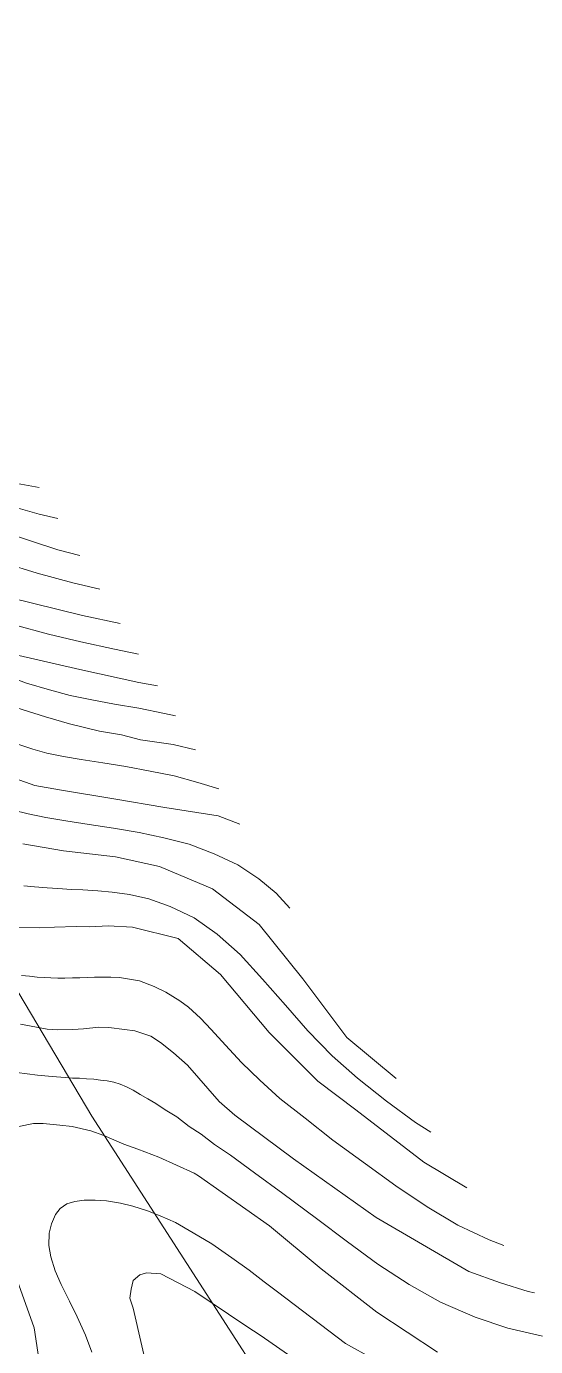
# Model space of a CAD drawing. Header units: metres. Extents: x 548946 to 557077, y 1838800 to 1845419.
# Drawn here: x 555637.3 to 555821.5, y 1843236.6 to 1843714.2 of the extents above; entities that cross this region are included whole.
import ezdxf

# ---------------------------------------------------------------- set-up
doc = ezdxf.new("R2010")
doc.units = ezdxf.units.M
doc.header["$LTSCALE"] = 28
for name, color, linetype, lineweight in [('1', 7, 'Continuous', 13), ('2', 7, 'Continuous', 13), ('44', 7, 'Continuous', 13)]:
    doc.layers.add(name, color=color, linetype=linetype, lineweight=lineweight)

msp = doc.modelspace()

# ---------------------------------------------------------------- linework, layer by layer
at = {"layer": '1'}
for p, q in [((555783.59, 1843314.22), (555778.08, 1843317.71)), ((555810.01, 1843273.22), (555804.71, 1843275.18))]:
    msp.add_line(p, q, dxfattribs=at)
for points in [[(555364.21, 1843669.11), (555368.57, 1843668.67), (555391.73, 1843658.56), (555412.94, 1843647.31), (555429.68, 1843640.39), (555453.6, 1843631.03), (555471.1, 1843625.48), (555490.77, 1843617.7), (555512.64, 1843607.81), (555534.46, 1843596.56), (555558.17, 1843584.62), (555583.07, 1843572.3), (555608.63, 1843558.3), (555632.57, 1843549.07), (555641.95, 1843547.39)], [(555677.88, 1843487.16), (555669.19, 1843488.87), (555656.99, 1843491.52), (555645.26, 1843494.39), (555632.82, 1843497.77), (555621.64, 1843501.43), (555610.34, 1843505.68), (555600.23, 1843509.99), (555590.44, 1843514.61), (555580.61, 1843519.26), (555571.98, 1843523.5), (555562.48, 1843527.72)], [(555656.61, 1843522.81), (555648.71, 1843524.88), (555628.93, 1843531.42)], [(555629.45, 1843520.09), (555641.15, 1843516.47), (555654.12, 1843512.91), (555663.89, 1843510.61)], [(555671.26, 1843498.25), (555657.57, 1843501.15), (555630.74, 1843507.77)], [(555629.3, 1843479.64), (555637.38, 1843476.66), (555645.6, 1843474.19), (555653.16, 1843472.18), (555661, 1843470.65), (555669.17, 1843469.03), (555677.97, 1843467.53), (555687.25, 1843465.64), (555691.21, 1843464.82)], [(555698.51, 1843452.52), (555690.38, 1843454.42), (555678.61, 1843456.17), (555671.63, 1843457.92), (555663.78, 1843459.23), (555652.88, 1843461.85), (555644.16, 1843464.48), (555631.52, 1843468.41)], [(555634.14, 1843454.58), (555639.6, 1843452.71), (555644.69, 1843451.33), (555650.67, 1843450.05), (555657.14, 1843448.97), (555664.98, 1843447.74), (555673.24, 1843446.44), (555682.05, 1843444.74), (555690.76, 1843443.06), (555699.3, 1843440.63), (555706.87, 1843438.44)], [(555627.81, 1843444.04), (555640.29, 1843439.58), (555649.21, 1843438.02), (555668.89, 1843434.77), (555687.36, 1843431.67), (555706.62, 1843428.59), (555714.47, 1843425.63)], [(555636.01, 1843418.52), (555650.68, 1843416.01), (555669.55, 1843413.76), (555685.43, 1843410.31), (555704.65, 1843402.21), (555721.45, 1843389.25), (555737.27, 1843369.62), (555753.13, 1843348.4), (555771.06, 1843333.65)], [(555778.08, 1843317.71), (555767.56, 1843325.39), (555757.06, 1843333.66), (555747.94, 1843341.85), (555739.08, 1843350.81), (555731.04, 1843360.08), (555722.72, 1843369.53), (555714.62, 1843378.47), (555706.28, 1843385.77), (555697.91, 1843391.67), (555689.34, 1843395.81), (555681.54, 1843398.59), (555674.63, 1843400.19), (555668.33, 1843401.06), (555663.18, 1843401.52), (555657.68, 1843401.9), (555653.62, 1843402.03), (555648.67, 1843402.38), (555644.85, 1843402.54), (555640.26, 1843402.97), (555636.32, 1843403.33)], [(555796.59, 1843294.05), (555781, 1843303.28), (555756.42, 1843322.2), (555742.74, 1843332.64), (555725.07, 1843350.27), (555707.48, 1843371.28), (555692.17, 1843384.19), (555675.71, 1843388.4), (555666.92, 1843388.82), (555660.22, 1843388.46), (555655.27, 1843388.6), (555647.51, 1843388.39), (555642.04, 1843388.08), (555634.52, 1843388.18)], [(555804.71, 1843275.18), (555793.36, 1843280.56), (555782.21, 1843287.16), (555770.86, 1843294.82), (555759.9, 1843302.78), (555748.15, 1843311.32), (555738.09, 1843319.2), (555728.97, 1843326.35), (555721.69, 1843332.97), (555715.08, 1843339.42), (555709.34, 1843345.6), (555704.17, 1843351.3), (555700.21, 1843355.39), (555695.97, 1843359.4), (555692.82, 1843361.7), (555687.74, 1843364.86), (555683.52, 1843366.84), (555678.24, 1843368.88), (555674.57, 1843369.58), (555670.91, 1843370.13), (555667.81, 1843370.28), (555664.98, 1843370.31), (555661.95, 1843370.27), (555659.42, 1843370.15), (555656.61, 1843370.06), (555653.97, 1843369.96), (555651.17, 1843369.92), (555648.63, 1843369.94), (555646.13, 1843369.99), (555643.77, 1843370.18), (555641.14, 1843370.3), (555638.44, 1843370.57), (555635.49, 1843370.86)], [(555641.33, 1843334.85), (555633.88, 1843335.76)], [(555824, 1843240.38), (555811.43, 1843243.22), (555799.61, 1843247.24), (555787.08, 1843252.63), (555775.75, 1843259.1), (555764.43, 1843266.41), (555753.4, 1843274.55), (555742.18, 1843282.97), (555730.06, 1843291.95), (555719.84, 1843299.42), (555711.06, 1843305.81), (555705.34, 1843309.67), (555700.47, 1843313.46), (555696.14, 1843316.24), (555691.65, 1843319.72), (555687.52, 1843322.3), (555684.07, 1843324.57), (555681.17, 1843326.28), (555678.45, 1843327.82), (555675.87, 1843329.43), (555673.5, 1843330.58), (555671.15, 1843331.59), (555668.88, 1843332.23), (555666.53, 1843332.78), (555664.11, 1843333.04), (555661.62, 1843333.34), (555659.04, 1843333.43), (555656.46, 1843333.69), (555653.95, 1843333.77), (555651.35, 1843334.01), (555646.59, 1843334.27), (555641.33, 1843334.85)], [(555785.99, 1843234.57), (555764, 1843249.03), (555743.88, 1843264.76), (555725.21, 1843280.35), (555699.57, 1843298.42), (555697.96, 1843299.29), (555685.13, 1843305.14), (555677.55, 1843307.99), (555672.56, 1843309.84), (555665.32, 1843312.93), (555660.55, 1843314.61), (555653.87, 1843316.25), (555649.34, 1843316.73), (555643.37, 1843317.31), (555639.85, 1843317.35), (555634.57, 1843316.21)], [(555622.39, 1843292.71), (555640.16, 1843243.36), (555641.75, 1843232.19)], [(555762.67, 1843232.19), (555752.72, 1843237.77), (555728.07, 1843256.45), (555723.33, 1843260.06), (555717.83, 1843264.22), (555711.59, 1843268.73), (555704.33, 1843273.76), (555697.65, 1843277.76), (555691.16, 1843281.51), (555685.71, 1843283.9), (555681.05, 1843285.72), (555675.79, 1843287.42), (555671.28, 1843288.54), (555666.32, 1843289.32), (555662.22, 1843289.62), (555658.15, 1843289.56), (555654.83, 1843289.08), (555651.96, 1843288.22), (555649.56, 1843286.54), (555647.79, 1843284.34), (555646.32, 1843281.04), (555645.55, 1843277.59), (555645.42, 1843273.22), (555646.07, 1843269.09), (555647.72, 1843263.98), (555649.89, 1843259.11), (555652.86, 1843253.08), (555655.66, 1843247.42), (555658.7, 1843240.69), (555661, 1843234.6)], [(555698.23, 1843256.52), (555685.89, 1843262.91), (555680.72, 1843263.31), (555678.34, 1843262.51), (555675.95, 1843260.51), (555675.15, 1843257.32), (555674.76, 1843254.13), (555675.95, 1843250.54), (555682.16, 1843223.25)], [(555858.27, 1843198.34), (555855.3, 1843198), (555836.86, 1843197.28), (555796.48, 1843199.87), (555779.77, 1843204.66), (555762.27, 1843213.44), (555746.76, 1843223.41), (555722.24, 1843240.44), (555716.65, 1843244.12), (555698.23, 1843256.52)]]:
    msp.add_lwpolyline(points, dxfattribs=at)
at = {"layer": '2'}
for points in [[(555648.65, 1843536.16), (555641.94, 1843537.8), (555630.91, 1843540.91), (555621.02, 1843544.35), (555610.13, 1843548.65), (555599.91, 1843553.51), (555589.16, 1843559.05), (555579.01, 1843564.56), (555568.75, 1843570.2), (555558.02, 1843575.89), (555547.65, 1843581.37), (555536.65, 1843587.01), (555526.4, 1843592.14), (555515.68, 1843597.34), (555505.32, 1843601.88), (555494.8, 1843606.39), (555484.79, 1843610.19), (555475.1, 1843613.83), (555465.58, 1843617.19), (555455.72, 1843620.73), (555445.25, 1843624.6), (555434.7, 1843628.63), (555424.08, 1843632.86), (555413.92, 1843636.75)], [(555684.71, 1843475.71), (555677.99, 1843476.88), (555656.59, 1843481.54), (555633.03, 1843487.04)], [(555632.5, 1843430.65), (555637.98, 1843429.34), (555644.29, 1843428.04), (555651.61, 1843426.83), (555659.97, 1843425.51), (555668.84, 1843424.11), (555678.06, 1843422.59), (555687.02, 1843420.64), (555696.17, 1843418.35), (555705.18, 1843414.82), (555713.75, 1843410.89), (555721.3, 1843405.8), (555727.59, 1843400.63), (555732.53, 1843395.23)], [(555635.19, 1843353.22), (555640.93, 1843352.14), (555644.81, 1843351.48), (555648.36, 1843351.26), (555654.14, 1843351.32), (555657.9, 1843351.6), (555663.54, 1843352.12), (555667.16, 1843352), (555672.75, 1843351.37), (555676.52, 1843350.8), (555682.28, 1843348.86), (555685.78, 1843346.64), (555690.44, 1843342.86), (555695.56, 1843338.37), (555707.02, 1843325.28)], [(555707.02, 1843325.28), (555712.66, 1843320.34), (555733.93, 1843304.59), (555763.82, 1843283.31), (555797.27, 1843263.71), (555808.81, 1843259.72), (555818.75, 1843256.53), (555821.05, 1843256.08)]]:
    msp.add_lwpolyline(points, dxfattribs=at)
at = {"layer": '44'}
msp.add_lwpolyline([(555282.69, 1844143.8), (555360.99, 1843991.32), (555382.32, 1843864.05), (555405.3, 1843778.66), (555511.95, 1843570.12), (555605.8, 1843412.79), (555660.94, 1843319.93), (555771, 1843149.15)], dxfattribs=at)

doc.saveas('drawing.dxf')
